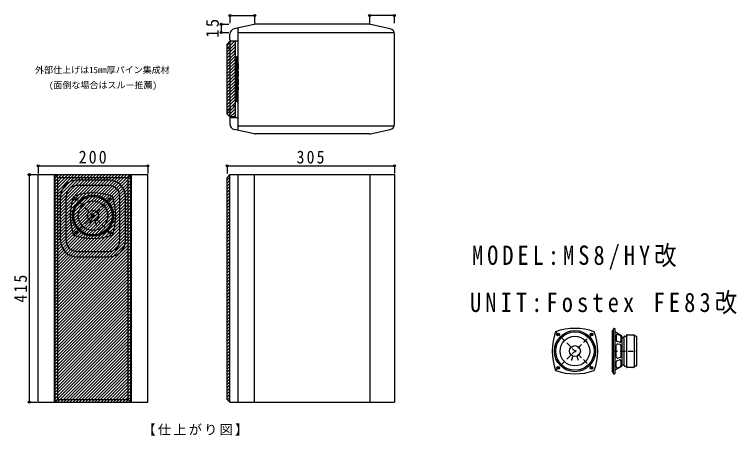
# Model space of a CAD drawing. Units: millimetres at full size, sheet at 1:8. Extents: x -481 to 873, y -611 to 806.
# Drawn here: x -443 to 873, y -611 to 157 of the extents above; entities that cross this region are included whole.
import ezdxf
from ezdxf.enums import TextEntityAlignment as Align

# ---------------------------------------------------------------- set-up
doc = ezdxf.new("R2010")
doc.units = ezdxf.units.MM
doc.header["$LTSCALE"] = 8
doc.header["$PDMODE"] = 32
doc.header["$PDSIZE"] = 4
doc.linetypes.add('DASHED1', pattern=[1.8, 1.2, -0.6])
doc.layers.add('0-0', color=7, linetype='Continuous')
doc.styles.add('ＭＳ 明朝', font='')
doc.styles.get('ＭＳ 明朝').set_extended_font_data('MS Mincho')

msp = doc.modelspace()

# ---------------------------------------------------------------- linework, layer by layer
at = {"layer": '0-0', "color": 5}
for p, q in [((-49.875, 155.394), (-49.875, 141.394)), ((-49.875, 155.394), (-4.875, 155.394)), ((-4.875, 155.394), (-4.875, 141.394)), ((204.658, 155.394), (204.658, 141.394)), ((249.658, 155.394), (204.658, 155.394)), ((249.658, 155.394), (249.658, 141.394)), ((-65.875, 139.394), (-51.875, 139.394)), ((-65.875, 139.394), (-65.875, 124.394)), ((-65.875, 124.394), (-51.875, 124.394)), ((-399.475, -118.853), (-399.475, -132.853)), ((-399.475, -118.853), (-199.475, -118.853)), ((-199.475, -118.853), (-199.475, -132.853)), ((-54.933, -118.853), (-54.933, -132.853)), ((-54.933, -118.853), (250.067, -118.853)), ((250.067, -118.853), (250.067, -132.853)), ((-415.475, -134.853), (-401.475, -134.853)), ((-415.475, -549.853), (-415.475, -134.853)), ((-415.475, -549.853), (-401.475, -549.853))]:
    msp.add_line(p, q, dxfattribs=at)
at = {"layer": '0-0'}
for p, q in [((-5.946, 139.156), (-42.044, 131.134)), ((-34.875, -53.939), (-34.875, 132.728)), ((204.027, 139.394), (-3.777, 139.394)), ((242.294, 131.134), (206.197, 139.156)), ((-49.875, 110.808), (-49.875, 121.373)), ((-34.875, 124.394), (250.125, 124.394)), ((250.125, -42.584), (250.125, 121.373)), ((-54.875, 100.894), (-47.375, 108.394)), ((-49.875, 108.394), (-54.875, 103.394)), ((-54.875, 95.046), (-41.527, 108.394)), ((-49.875, 110.808), (-48.461, 109.394)), ((-39.875, 108.394), (-49.875, 108.394)), ((-49.875, 108.394), (-49.875, -29.606)), ((-48.461, 109.394), (-34.875, 109.394)), ((-39.875, -29.606), (-39.875, 108.394)), ((-54.875, 89.39), (-39.875, 104.39)), ((-54.875, -24.606), (-54.875, 103.394)), ((-54.875, 83.733), (-39.875, 98.733)), ((-54.875, 78.076), (-39.875, 93.076)), ((-54.875, 72.419), (-39.875, 87.419)), ((-54.875, 66.762), (-39.875, 81.762)), ((-37.125, -1.406), (-37.125, 80.194)), ((-36.425, 80.894), (-34.875, 80.894)), ((-54.875, 61.105), (-39.875, 76.105)), ((-54.875, 55.448), (-39.875, 70.448)), ((-39.375, 76.894), (-39.375, 1.894)), ((-39.375, 76.894), (-37.125, 76.894)), ((-54.875, 49.792), (-39.875, 64.792)), ((-54.875, 44.135), (-39.875, 59.135)), ((-54.875, 38.478), (-39.875, 53.478)), ((-54.875, 32.821), (-39.875, 47.821)), ((-54.875, 27.164), (-39.875, 42.164)), ((-54.875, 21.507), (-39.875, 36.507)), ((-54.875, 15.85), (-39.875, 30.85)), ((-54.875, 10.194), (-39.875, 25.194)), ((-54.875, 4.537), (-39.875, 19.537)), ((-54.875, -1.12), (-39.875, 13.88)), ((-54.875, -6.777), (-39.875, 8.223)), ((-54.875, -12.434), (-39.875, 2.566)), ((-39.375, 1.894), (-37.125, 1.894)), ((-54.875, -18.091), (-39.875, -3.091)), ((-54.875, -23.748), (-39.875, -8.748)), ((-36.425, -2.106), (-34.875, -2.106)), ((-52.475, -27.005), (-39.875, -14.404)), ((-49.419, -29.606), (-39.875, -20.061)), ((-43.762, -29.606), (-39.875, -25.718)), ((-48.461, -30.606), (-49.875, -32.02)), ((-49.875, -32.02), (-49.875, -42.584)), ((-48.461, -30.606), (-34.875, -30.606)), ((-5.946, -60.368), (-42.044, -52.346)), ((-34.875, -45.606), (250.125, -45.606)), ((206.197, -60.368), (242.294, -52.346)), ((204.027, -60.606), (-3.777, -60.606)), ((-399.475, -549.853), (-399.475, -134.853)), ((-399.475, -134.853), (-199.475, -134.853)), ((-369.475, -549.853), (-369.475, -134.853)), ((-368.475, -549.853), (-368.475, -134.853)), ((-368.475, -271.465), (-231.863, -134.853)), ((-368.475, -265.808), (-237.52, -134.853)), ((-368.475, -260.151), (-243.177, -134.853)), ((-368.475, -254.494), (-248.834, -134.853)), ((-368.475, -248.838), (-254.491, -134.853)), ((-368.475, -243.181), (-260.148, -134.853)), ((-368.475, -237.524), (-265.805, -134.853)), ((-368.475, -231.867), (-271.461, -134.853)), ((-368.475, -226.21), (-277.118, -134.853)), ((-368.475, -220.553), (-282.775, -134.853)), ((-368.475, -214.896), (-288.432, -134.853)), ((-368.475, -209.24), (-294.089, -134.853)), ((-368.475, -203.583), (-299.746, -134.853)), ((-368.475, -197.926), (-305.403, -134.853)), ((-368.475, -192.269), (-311.059, -134.853)), ((-368.475, -186.612), (-316.716, -134.853)), ((-368.475, -180.955), (-322.373, -134.853)), ((-368.475, -175.298), (-328.03, -134.853)), ((-368.475, -169.642), (-333.687, -134.853)), ((-368.475, -163.985), (-339.344, -134.853)), ((-368.475, -158.328), (-345.001, -134.853)), ((-368.475, -152.671), (-350.657, -134.853)), ((-368.475, -147.014), (-356.314, -134.853)), ((-368.475, -141.357), (-361.971, -134.853)), ((-368.475, -135.7), (-367.628, -134.853)), ((-368.475, -134.853), (-363.475, -139.853)), ((-368.475, -277.122), (-230.475, -139.122)), ((-363.475, -139.853), (-235.475, -139.853)), ((-363.475, -544.853), (-363.475, -139.853)), ((-230.475, -134.853), (-235.475, -139.853)), ((-230.475, -549.853), (-230.475, -134.853)), ((-229.475, -549.853), (-229.475, -134.853)), ((-199.475, -549.853), (-199.475, -134.853)), ((-49.933, -134.853), (-54.933, -139.853)), ((-54.933, -144.599), (-49.933, -139.599)), ((-54.933, -544.853), (-54.933, -139.853)), ((-49.933, -134.853), (250.067, -134.853)), ((-49.933, -549.853), (-49.933, -134.853)), ((-34.933, -549.853), (-34.933, -134.853)), ((-4.933, -549.853), (-4.933, -134.853)), ((205.067, -134.853), (205.067, -549.853)), ((250.067, -134.853), (250.067, -549.853)), ((-369.475, -149.853), (-368.475, -149.853)), ((-368.475, -282.779), (-230.475, -144.779)), ((-368.475, -288.436), (-230.475, -150.436)), ((-368.475, -294.092), (-230.475, -156.092)), ((-270.475, -144.853), (-328.475, -144.853)), ((-270.475, -154.853), (-328.475, -154.853)), ((-230.475, -149.853), (-229.475, -149.853)), ((-54.933, -150.256), (-49.933, -145.256)), ((-54.933, -155.913), (-49.933, -150.913)), ((-54.933, -161.57), (-49.933, -156.57)), ((-368.475, -299.749), (-230.475, -161.749)), ((-368.475, -305.406), (-230.475, -167.406)), ((-54.933, -167.227), (-49.933, -162.227)), ((-54.933, -172.884), (-49.933, -167.884)), ((-368.475, -311.063), (-230.475, -173.063)), ((-368.475, -316.72), (-230.475, -178.72)), ((-358.475, -254.853), (-358.475, -174.853)), ((-348.475, -254.853), (-348.475, -174.853)), ((-250.475, -254.853), (-250.475, -174.853)), ((-240.475, -254.853), (-240.475, -174.853)), ((-54.933, -178.54), (-49.933, -173.54)), ((-54.933, -184.197), (-49.933, -179.197)), ((-368.475, -322.377), (-230.475, -184.377)), ((-368.475, -328.033), (-230.475, -190.033)), ((-368.475, -333.69), (-230.475, -195.69)), ((-54.933, -189.854), (-49.933, -184.854)), ((-54.933, -195.511), (-49.933, -190.511)), ((-54.933, -201.168), (-49.933, -196.168)), ((-368.475, -339.347), (-230.475, -201.347)), ((-368.475, -345.004), (-230.475, -207.004)), ((-295.475, -209.853), (-303.475, -209.853)), ((-299.475, -205.853), (-299.475, -213.853)), ((-54.933, -206.825), (-49.933, -201.825)), ((-54.933, -212.481), (-49.933, -207.481)), ((-368.475, -350.661), (-230.475, -212.661)), ((-368.475, -356.318), (-230.475, -218.318)), ((-54.933, -218.138), (-49.933, -213.138)), ((-54.933, -223.795), (-49.933, -218.795)), ((-368.475, -361.975), (-230.475, -223.975)), ((-368.475, -367.631), (-230.475, -229.631)), ((-368.475, -373.288), (-230.475, -235.288)), ((-54.933, -229.452), (-49.933, -224.452)), ((-54.933, -235.109), (-49.933, -230.109)), ((-54.933, -240.766), (-49.933, -235.766)), ((-368.475, -378.945), (-230.475, -240.945)), ((-368.475, -384.602), (-230.475, -246.602)), ((-54.933, -246.423), (-49.933, -241.423)), ((-54.933, -252.079), (-49.933, -247.079)), ((-368.475, -390.259), (-230.475, -252.259)), ((-368.475, -395.916), (-230.475, -257.916)), ((-54.933, -257.736), (-49.933, -252.736)), ((-54.933, -263.393), (-49.933, -258.393)), ((-368.475, -401.573), (-230.475, -263.573)), ((-368.475, -407.229), (-230.475, -269.229)), ((-368.475, -412.886), (-230.475, -274.886)), ((-328.475, -274.853), (-270.475, -274.853)), ((-54.933, -269.05), (-49.933, -264.05)), ((-54.933, -274.707), (-49.933, -269.707)), ((-54.933, -280.364), (-49.933, -275.364)), ((-368.475, -418.543), (-230.475, -280.543)), ((-368.475, -424.2), (-230.475, -286.2)), ((-328.475, -284.853), (-270.475, -284.853)), ((-54.933, -286.021), (-49.933, -281.021)), ((-54.933, -291.677), (-49.933, -286.677)), ((-368.475, -429.857), (-230.475, -291.857)), ((-368.475, -435.514), (-230.475, -297.514)), ((-54.933, -297.334), (-49.933, -292.334)), ((-54.933, -302.991), (-49.933, -297.991)), ((-368.475, -441.171), (-230.475, -303.171)), ((-368.475, -446.827), (-230.475, -308.827)), ((-368.475, -452.484), (-230.475, -314.484)), ((-54.933, -308.648), (-49.933, -303.648)), ((-54.933, -314.305), (-49.933, -309.305)), ((-54.933, -319.962), (-49.933, -314.962)), ((-368.475, -458.141), (-230.475, -320.141)), ((-368.475, -463.798), (-230.475, -325.798)), ((-54.933, -325.619), (-49.933, -320.619)), ((-54.933, -331.275), (-49.933, -326.275)), ((-368.475, -469.455), (-230.475, -331.455)), ((-368.475, -475.112), (-230.475, -337.112)), ((-54.933, -336.932), (-49.933, -331.932)), ((-54.933, -342.589), (-49.933, -337.589)), ((-368.475, -480.769), (-230.475, -342.769)), ((-368.475, -486.425), (-230.475, -348.425)), ((-368.475, -492.082), (-230.475, -354.082)), ((-54.933, -348.246), (-49.933, -343.246)), ((-54.933, -353.903), (-49.933, -348.903)), ((-54.933, -359.56), (-49.933, -354.56)), ((-368.475, -497.739), (-230.475, -359.739)), ((-368.475, -503.396), (-230.475, -365.396)), ((-54.933, -365.217), (-49.933, -360.217)), ((-54.933, -370.873), (-49.933, -365.873)), ((-368.475, -509.053), (-230.475, -371.053)), ((-368.475, -514.71), (-230.475, -376.71)), ((-54.933, -376.53), (-49.933, -371.53)), ((-54.933, -382.187), (-49.933, -377.187)), ((-368.475, -520.367), (-230.475, -382.367)), ((-368.475, -526.023), (-230.475, -388.023)), ((-368.475, -531.68), (-230.475, -393.68)), ((-54.933, -387.844), (-49.933, -382.844)), ((-54.933, -393.501), (-49.933, -388.501)), ((-54.933, -399.158), (-49.933, -394.158)), ((-368.475, -537.337), (-230.475, -399.337)), ((-368.475, -542.994), (-230.475, -404.994)), ((-54.933, -404.815), (-49.933, -399.815)), ((-54.933, -410.471), (-49.933, -405.471)), ((-368.475, -548.651), (-230.475, -410.651)), ((-364.021, -549.853), (-230.475, -416.308)), ((-54.933, -416.128), (-49.933, -411.128)), ((-54.933, -421.785), (-49.933, -416.785)), ((646.838, -419.311), (646.838, -494.31)), ((646.838, -419.311), (649.088, -419.311)), ((649.088, -497.61), (649.088, -416.01)), ((649.788, -415.31), (651.338, -415.31)), ((651.338, -415.31), (651.338, -498.31)), ((-358.364, -549.853), (-230.475, -421.965)), ((-352.707, -549.853), (-230.475, -427.621)), ((-347.05, -549.853), (-230.475, -433.278)), ((-54.933, -427.442), (-49.933, -422.442)), ((-54.933, -433.099), (-49.933, -428.099)), ((-54.933, -438.756), (-49.933, -433.756)), ((663.809, -428.739), (651.338, -421.81)), ((654.338, -427.969), (654.338, -437.785)), ((657.282, -426.207), (661.783, -428.62)), ((662.838, -430.383), (662.838, -438.872)), ((664.838, -483.134), (664.838, -430.487)), ((664.838, -431.81), (668.838, -431.81)), ((668.838, -483.31), (668.838, -430.31)), ((669.838, -429.31), (672.837, -429.31)), ((672.837, -427.51), (672.837, -486.11)), ((673.538, -426.81), (686.138, -426.81)), ((686.837, -427.51), (686.837, -486.11)), ((689.838, -429.31), (686.837, -429.31)), ((690.838, -430.31), (690.838, -483.31)), ((-341.393, -549.853), (-230.475, -438.935)), ((-335.736, -549.853), (-230.475, -444.592)), ((-54.933, -444.413), (-49.933, -439.413)), ((-54.933, -450.069), (-49.933, -445.069)), ((654.338, -467.651), (654.338, -445.97)), ((660.269, -440.79), (655.769, -439.457)), ((661.271, -445.018), (656.771, -444.018)), ((662.838, -446.97), (662.838, -466.651)), ((-330.08, -549.853), (-230.475, -450.249)), ((-324.423, -549.853), (-230.475, -455.906)), ((-54.933, -455.726), (-49.933, -450.726)), ((-54.933, -461.383), (-49.933, -456.383)), ((-318.766, -549.853), (-230.475, -461.562)), ((-313.109, -549.853), (-230.475, -467.219)), ((-307.452, -549.853), (-230.475, -472.876)), ((-54.933, -467.04), (-49.933, -462.04)), ((-54.933, -472.697), (-49.933, -467.697)), ((-54.933, -478.354), (-49.933, -473.354)), ((655.769, -474.164), (660.269, -472.831)), ((661.271, -468.603), (656.771, -469.603)), ((-301.795, -549.853), (-230.475, -478.533)), ((-296.138, -549.853), (-230.475, -484.19)), ((-54.933, -484.01), (-49.933, -479.01)), ((-54.933, -489.667), (-49.933, -484.667)), ((663.809, -484.882), (651.338, -491.81)), ((654.338, -485.652), (654.338, -476.082)), ((657.282, -487.414), (661.783, -485.001)), ((662.838, -474.749), (662.838, -483.238)), ((664.838, -481.81), (668.838, -481.81)), ((669.838, -484.31), (672.837, -484.31)), ((686.138, -486.81), (673.538, -486.81)), ((689.838, -484.31), (686.837, -484.31)), ((-290.482, -549.853), (-230.475, -489.847)), ((-284.825, -549.853), (-230.475, -495.504)), ((-54.933, -495.324), (-49.933, -490.324)), ((-54.933, -500.981), (-49.933, -495.981)), ((646.838, -494.31), (649.088, -494.31)), ((649.788, -498.31), (651.338, -498.31)), ((-279.168, -549.853), (-230.475, -501.16)), ((-273.511, -549.853), (-230.475, -506.817)), ((-267.854, -549.853), (-230.475, -512.474)), ((-54.933, -506.638), (-49.933, -501.638)), ((-54.933, -512.295), (-49.933, -507.295)), ((-54.933, -517.952), (-49.933, -512.952)), ((-262.197, -549.853), (-230.475, -518.131)), ((-256.541, -549.853), (-230.475, -523.788)), ((-54.933, -523.608), (-49.933, -518.608)), ((-54.933, -529.265), (-49.933, -524.265)), ((-250.884, -549.853), (-230.475, -529.445)), ((-245.227, -549.853), (-230.475, -535.102)), ((-54.933, -534.922), (-49.933, -529.922)), ((-54.933, -540.579), (-49.933, -535.579)), ((-399.475, -549.853), (-199.475, -549.853)), ((-363.475, -544.853), (-368.475, -549.853)), ((-239.57, -549.853), (-230.475, -540.758)), ((-235.475, -544.853), (-230.475, -549.853)), ((-233.913, -549.853), (-230.475, -546.415)), ((-54.933, -544.853), (-49.933, -549.853)), ((-54.242, -545.545), (-49.933, -541.236)), ((-51.413, -548.373), (-49.933, -546.893)), ((-49.933, -549.853), (250.067, -549.853))]:
    msp.add_line(p, q, dxfattribs=at)
at = {"layer": '0-0', "linetype": 'DASHED1'}
for p, q in [((-54.875, 98.394), (-44.875, 88.394)), ((-39.875, 88.394), (-44.875, 88.394)), ((-34.875, 67.865), (-34.875, 19.67)), ((-54.875, -19.606), (-44.875, -9.606)), ((-39.875, -9.606), (-44.875, -9.606)), ((-334.83, -245.209), (-264.12, -174.498)), ((-334.83, -174.498), (-264.12, -245.209)), ((543.52, -492.166), (614.23, -421.455)), ((543.52, -421.455), (614.23, -492.166)), ((651.338, -428.34), (651.338, -476.535)), ((646.838, -456.81), (690.838, -456.81))]:
    msp.add_line(p, q, dxfattribs=at)
at = {"layer": '0-0'}
for points in [[(-39.875, -29.606), (-49.875, -29.606), (-54.875, -24.606)], [(-363.475, -544.853), (-235.475, -544.853), (-235.475, -139.853)]]:
    msp.add_lwpolyline(points, dxfattribs=at)
for centre, radius in [((-299.475, -209.853), 37.5), ((-299.475, -209.853), 35.5), ((-299.475, -209.853), 35), ((-329.881, -179.448), 2.5), ((-299.475, -209.853), 27), ((-269.069, -179.448), 2.5), ((-299.475, -209.853), 10), ((-305.475, -226.422), 0.2), ((-293.475, -226.422), 0.2), ((-329.881, -240.259), 2.5), ((-269.069, -240.259), 2.5), ((578.875, -456.81), 37.5), ((578.875, -456.81), 35), ((548.47, -426.405), 2.5), ((578.875, -456.81), 27), ((609.281, -426.405), 2.5), ((578.875, -456.81), 10), ((572.875, -473.379), 0.2), ((584.875, -473.379), 0.2), ((548.47, -487.216), 2.5), ((609.281, -487.216), 2.5)]:
    msp.add_circle(centre, radius, dxfattribs=at)
for centre, radius, start, end in [((-3.777, 129.394), 10, 90, 102.52881), ((204.027, 129.394), 10, 77.47119, 90), ((-39.875, 121.373), 10, 102.52881, 180), ((240.125, 121.373), 10, 0, 77.47119), ((-36.425, 80.194), 0.7, 90, 180), ((-36.425, -1.406), 0.7, 180, 270), ((-39.875, -42.584), 10, 180, 257.47119), ((240.125, -42.584), 10, 282.52881, 0), ((-3.777, -50.606), 10, 257.47119, 270), ((204.027, -50.606), 10, 270, 282.52881), ((-328.475, -174.853), 30, 90, 180), ((-328.475, -174.853), 20, 90, 180), ((-270.475, -174.853), 30, 0, 90), ((-270.475, -174.853), 20, 0, 90), ((-299.475, -273.14), 104.786, 70.28108, 109.71875), ((-236.189, -209.853), 104.786, 160.28108, 199.71875), ((-362.761, -209.853), 104.786, 340.28108, 19.71875), ((-320.389, -218.421), 16.925, 331.78838, 357.97403), ((-278.561, -218.421), 16.925, 182.02293, 208.21141), ((-299.475, -146.567), 104.786, 250.28108, 289.71875), ((-328.475, -254.853), 30, 180, 270), ((-328.475, -254.853), 20, 180, 270), ((-270.475, -254.853), 20, 270, 0), ((-270.475, -254.853), 30, 270, 0), ((578.875, -520.097), 104.786, 70.28108, 109.71875), ((649.788, -416.01), 0.7, 90, 180), ((642.161, -456.81), 104.786, 160.28108, 199.71875), ((515.589, -456.81), 104.786, 340.28108, 19.71875), ((656.337, -427.969), 2, 61.79231, 180), ((660.837, -430.383), 2, 0, 61.79099), ((662.838, -430.487), 2, 0, 60.94366), ((669.838, -430.31), 1, 90, 180), ((673.538, -427.51), 0.7, 90, 180), ((686.138, -427.51), 0.7, 0, 90), ((689.838, -430.31), 1, 0, 90), ((656.337, -437.539), 2, 180, 253.49551), ((656.337, -445.97), 2, 77.47124, 180), ((660.837, -438.872), 2, 253.49654, 0), ((660.837, -446.97), 2, 0, 77.47124), ((557.961, -465.378), 16.925, 331.78838, 357.97403), ((599.789, -465.378), 16.925, 182.02293, 208.21141), ((656.337, -467.651), 2, 180, 282.52852), ((660.837, -474.749), 2, 0, 106.50424), ((660.837, -466.651), 2, 282.52852, 0), ((656.337, -476.082), 2, 106.50568, 180), ((656.337, -485.652), 2, 180, 298.20744), ((660.837, -483.238), 2, 298.20877, 0), ((662.838, -483.134), 2, 299.05536, 0), ((669.838, -483.31), 1, 180, 270), ((673.538, -486.11), 0.7, 180, 270), ((686.138, -486.11), 0.7, 270, 0), ((689.838, -483.31), 1, 270, 0), ((578.875, -393.524), 104.786, 250.28108, 289.71875), ((649.788, -497.61), 0.7, 180, 270)]:
    msp.add_arc(centre, radius, start, end, dxfattribs=at)
at = {"layer": '0-0', "linetype": 'DASHED1'}
for centre in [(-320.389, -218.421), (557.961, -465.378)]:
    msp.add_arc(centre, 16.925, 331.78835, 357.97682, dxfattribs=at)
at = {"layer": '0-0', "color": 5}
for p in [(-49.875, 155.394), (-4.875, 155.394), (204.658, 155.394), (249.658, 155.394), (-65.875, 139.394), (-65.875, 124.394), (-399.475, -118.853), (-199.475, -118.853), (-54.933, -118.853), (250.067, -118.853), (-415.475, -134.853), (-415.475, -549.853)]:
    msp.add_point(p, dxfattribs=at)

# ---------------------------------------------------------------- texts
at = {"layer": '0-0', "style": 'ＭＳ 明朝'}
for s, p in [('外部仕上げは15mm厚パイン集成材', (-405.065, 46.723)), ('(面倒な場合はスルー推薦)', (-379.606, 18.927))]:
    msp.add_text(s, height=11.73, dxfattribs=at).set_placement(p, align=Align.BOTTOM_LEFT)
at = {"layer": '0-0', "color": 5, "char_height": 23.46, "attachment_point": 7, "rotation": 90, "style": 'ＭＳ 明朝'}
for s, insert in [('\\T1.27;\\W0.95;15', (-69.875, 114.894)), ('\\T1.27;\\W0.9;415', (-419.475, -368.353))]:
    msp.add_mtext(s, dxfattribs=dict(at, insert=insert))
at = {"layer": '0-0', "color": 5, "char_height": 23.46, "attachment_point": 7, "style": 'ＭＳ 明朝'}
for s, insert in [('\\T1.27;\\W0.9;200', (-325.475, -114.853)), ('\\T1.27;\\W0.9;305', (71.567, -114.853))]:
    msp.add_mtext(s, dxfattribs=dict(at, insert=insert))
at = {"layer": '0-0', "attachment_point": 7, "style": 'ＭＳ 明朝'}
for s, insert, char_height in [('\\T1.36;\\W0.85;MODEL:MS8/HY改', (391.233, -308.03), 35.19), ('\\T1.37;\\W0.85;UNIT:Fostex\\~FE83改', (387.692, -389.463), 35.19), ('\\T1.17;【仕上がり図】', (-209.269, -610.881), 17.6)]:
    msp.add_mtext(s, dxfattribs=dict(at, insert=insert, char_height=char_height))

doc.saveas('drawing.dxf')
